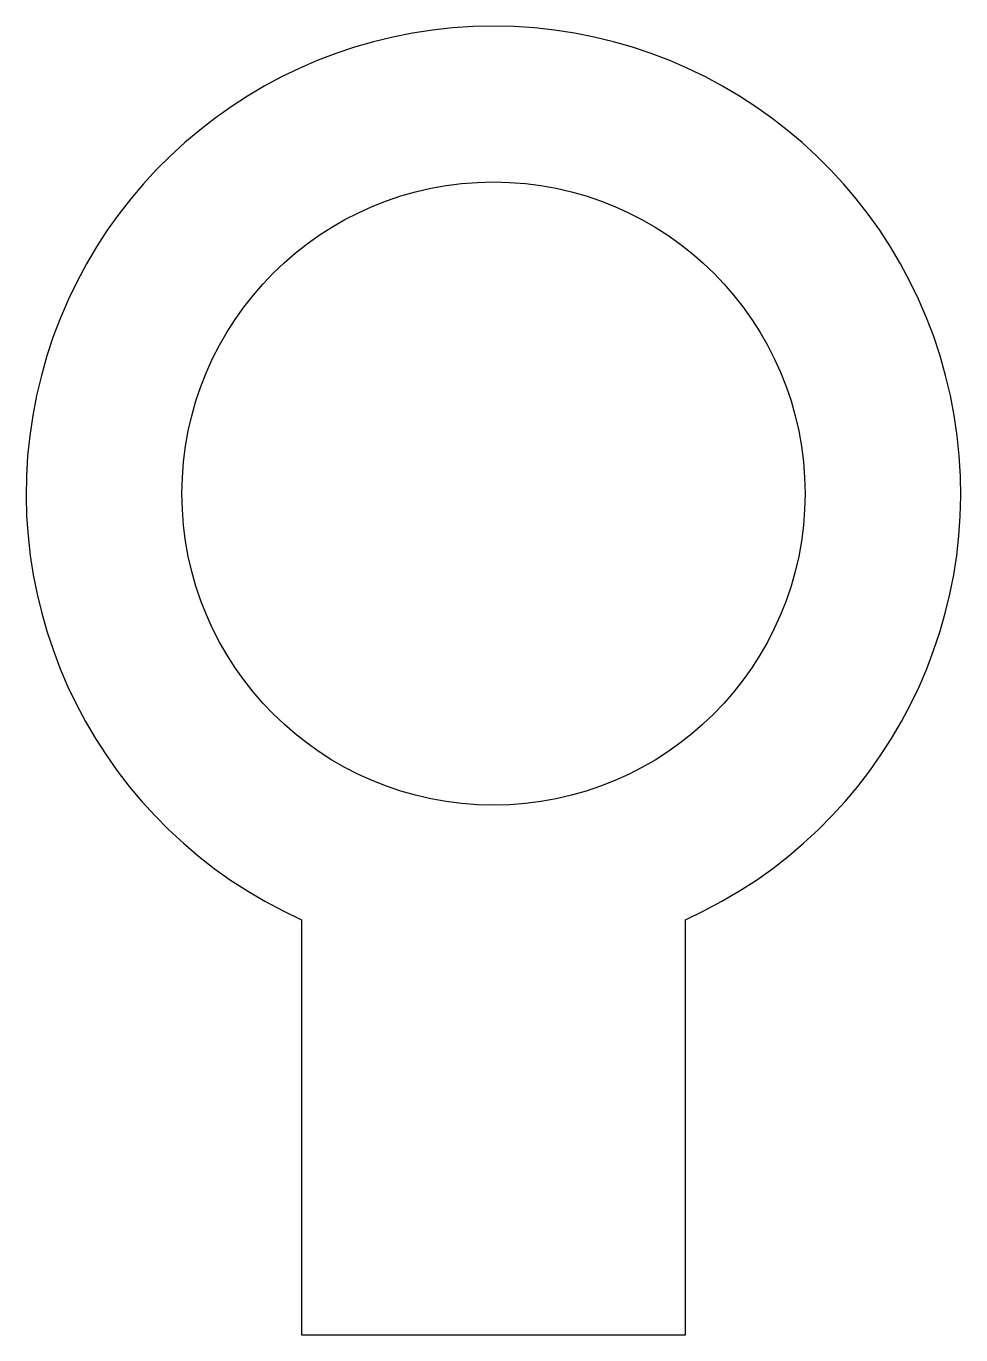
# Model space of a CAD drawing. Header units: millimetres. Extents: x -14.8 to 15.2, y 136 to 178.
import ezdxf

# ---------------------------------------------------------------- set-up
doc = ezdxf.new("R2010")
doc.units = ezdxf.units.MM
doc.layers.get('0').update_dxf_attribs({"linetype": 'CONTINUOUS'})

msp = doc.modelspace()

# ---------------------------------------------------------------- linework, layer by layer
msp.add_lwpolyline([(-5.974, 149.323), (-5.974, 136), (6.346, 136), (6.346, 149.323, 4.655309)], format="xyb", close=True)
msp.add_circle((0.186, 163), 10)

doc.saveas('drawing.dxf')
